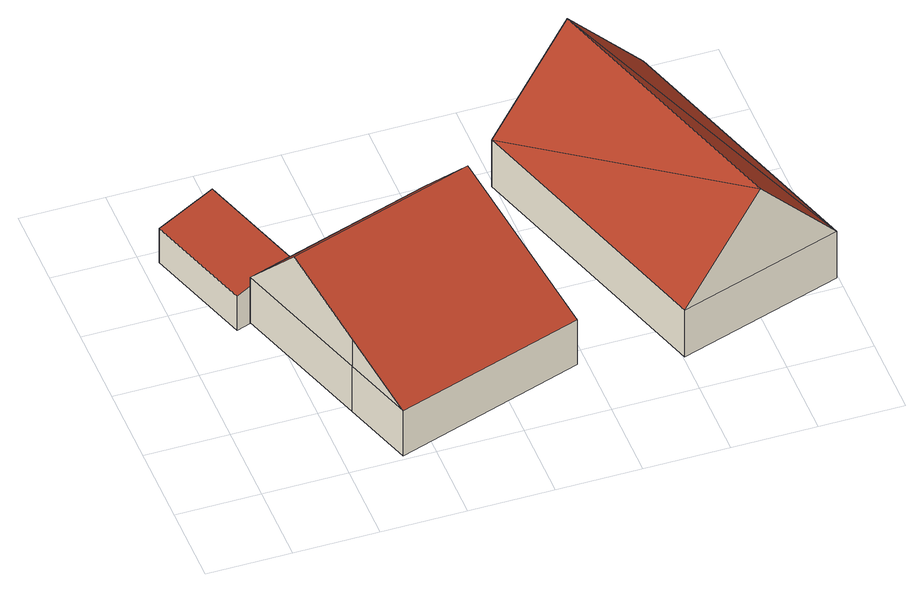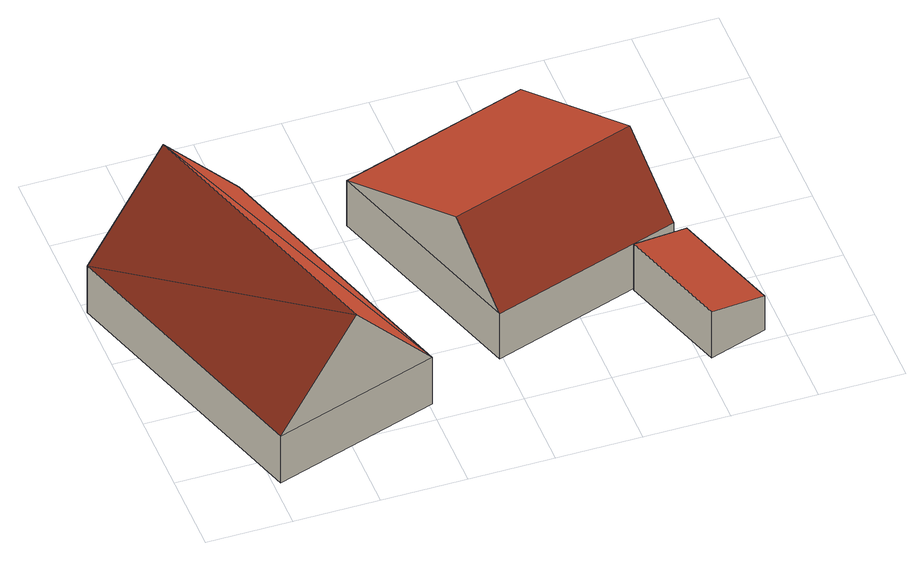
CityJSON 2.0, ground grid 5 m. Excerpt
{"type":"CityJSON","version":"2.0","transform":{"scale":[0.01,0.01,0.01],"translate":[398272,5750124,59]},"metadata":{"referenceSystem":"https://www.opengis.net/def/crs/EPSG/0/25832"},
"CityObjects":{
"building1":{"type":"Building","attributes":{"Gemeindeschluessel":"05558044","Geometrietyp2DReferenz":"3000","function":"31001_2700","roofType":"2100","measuredHeight":3.36},"geometry":[{"type":"Solid","lod":"2","boundaries":[[[[0,1,2,3]],[[4,5,1,0]],[[6,7,5,4]],[[8,9,7,6]],[[3,2,9,8]],[[6,4,0,3,8]],[[1,5,7,9,2]]]],"semantics":{"surfaces":[{"type":"WallSurface"},{"type":"RoofSurface"},{"type":"GroundSurface"}],"values":[[0,0,0,0,0,1,2]]}}]},
"building2":{"type":"Building","attributes":{"Gemeindeschluessel":"05558044","Geometrietyp2DReferenz":"3000","function":"31001_2700","roofType":"3100","measuredHeight":7.57},"geometry":[{"type":"Solid","lod":"2","boundaries":[[[[10,11,12,13]],[[14,15,11,10]],[[16,17,15,14]],[[18,19,17,16]],[[20,21,19,18]],[[13,12,21,20]],[[20,22,23,10,13]],[[23,22,24,16,14]],[[24,22,20,18]],[[24,18,16]],[[23,14,10]],[[11,15,17,19,21,12]]]],"semantics":{"surfaces":[{"type":"WallSurface"},{"type":"RoofSurface"},{"type":"GroundSurface"}],"values":[[0,0,0,0,0,0,1,1,0,0,0,2]]}}]},
"building3":{"type":"Building","attributes":{"Gemeindeschluessel":"05558044","Geometrietyp2DReferenz":"3000","function":"31001_1000","roofType":"3100","measuredHeight":9.4},"address":[{"country":"Germany","locality":"Senden","thoroughfareNumber":"32","thoroughfareName":"Bredenbeck"}],"geometry":[{"type":"Solid","lod":"2","boundaries":[[[[25,26,27,28]],[[29,30,26,25]],[[31,32,30,29]],[[28,27,32,31]],[[25,33,29]],[[31,34,28]],[[25,28,34]],[[34,33,25]],[[33,34,31]],[[31,29,33]],[[26,30,32,27]]]],"semantics":{"surfaces":[{"type":"WallSurface"},{"type":"RoofSurface"},{"type":"GroundSurface"}],"values":[[0,0,0,0,0,0,1,1,1,1,2]]}}]}
},
"vertices":[
[97,1916,342],[97,1916,92],[311,1266,92],[311,1266,342],[439,2028,428],[439,2028,92],[653,1379,428],[653,1379,92],[395,1294,363],[395,1294,92],
[1520,1664,429],[1520,1664,102],[653,1379,102],[653,1379,429],[1940,387,429],[1940,387,102],[815,17,429],[815,17,102],[675,443,429],[675,443,102],[395,1294,429],[395,1294,102],[515,928,859],[1640,1298,859],[675,443,630],
[3487,569,439],[3487,569,100],[2961,2195,100],[2961,2195,439],[2507,252,439],[2507,252,100],[1982,1878,439],[1982,1878,100],[2997,410,1040],[2471,2037,1040]
]}
